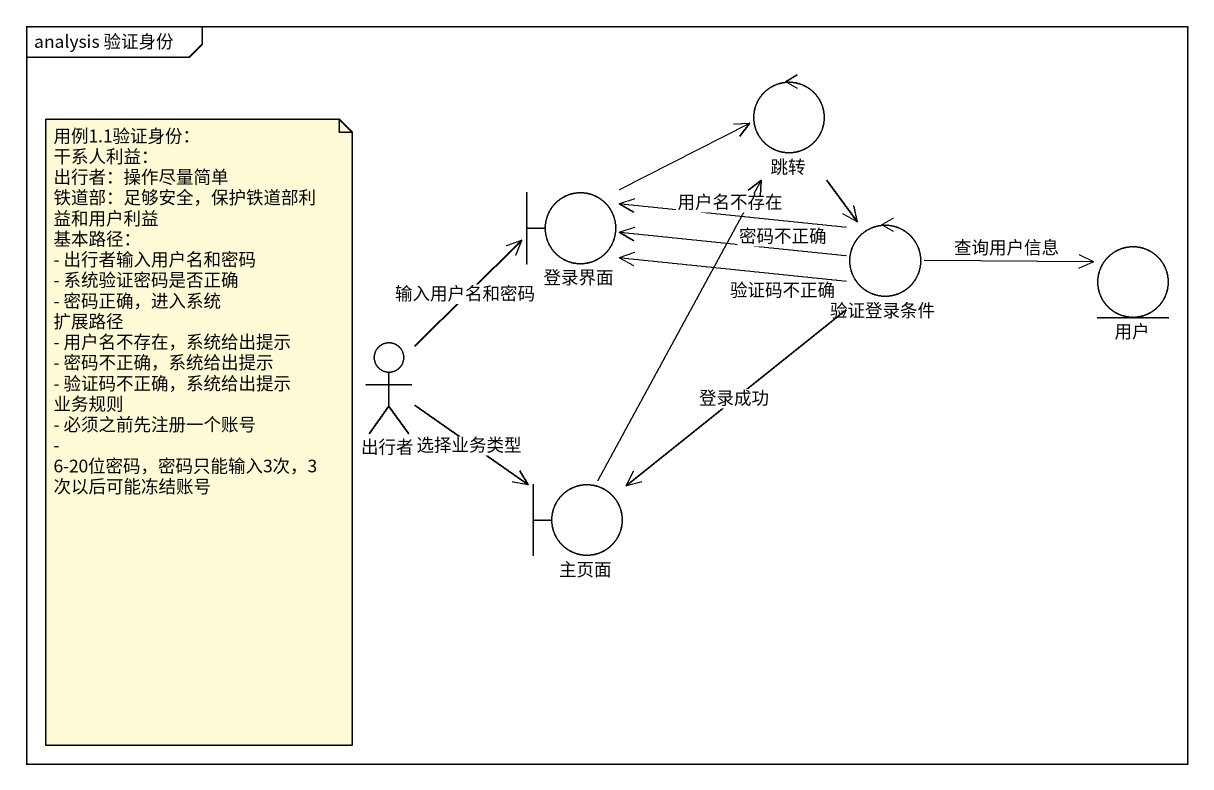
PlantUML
@startuml
mainframe analysis 验证身份
control 跳转
boundary 登录界面
control 验证登录条件
entity 用户
actor 出行者
boundary 主页面
跳转 --> 验证登录条件
登录界面 -right-> 跳转
验证登录条件 -left-> 登录界面 : 密码不正确
验证登录条件 -left-> 登录界面 : 用户名不存在
验证登录条件 -left-> 登录界面 : 验证码不正确
验证登录条件 -right-> 用户 : 查询用户信息
验证登录条件 --> 主页面 : 登录成功
出行者 -up-> 登录界面 : 输入用户名和密码
出行者 -right-> 主页面 : 选择业务类型
主页面 -up-> 跳转
note as N1
  用例1.1验证身份：
  干系人利益：
  出行者：操作尽量简单
  铁道部：足够安全，保护铁道部利益和用户利益
  基本路径：
  - 出行者输入用户名和密码
  - 系统验证密码是否正确
  - 密码正确，进入系统
  扩展路径
  - 用户名不存在，系统给出提示
  - 密码不正确，系统给出提示
  - 验证码不正确，系统给出提示
  业务规则
  - 必须之前先注册一个账号
  - 6-20位密码，密码只能输入3次，3次以后可能冻结账号
end note
@enduml
